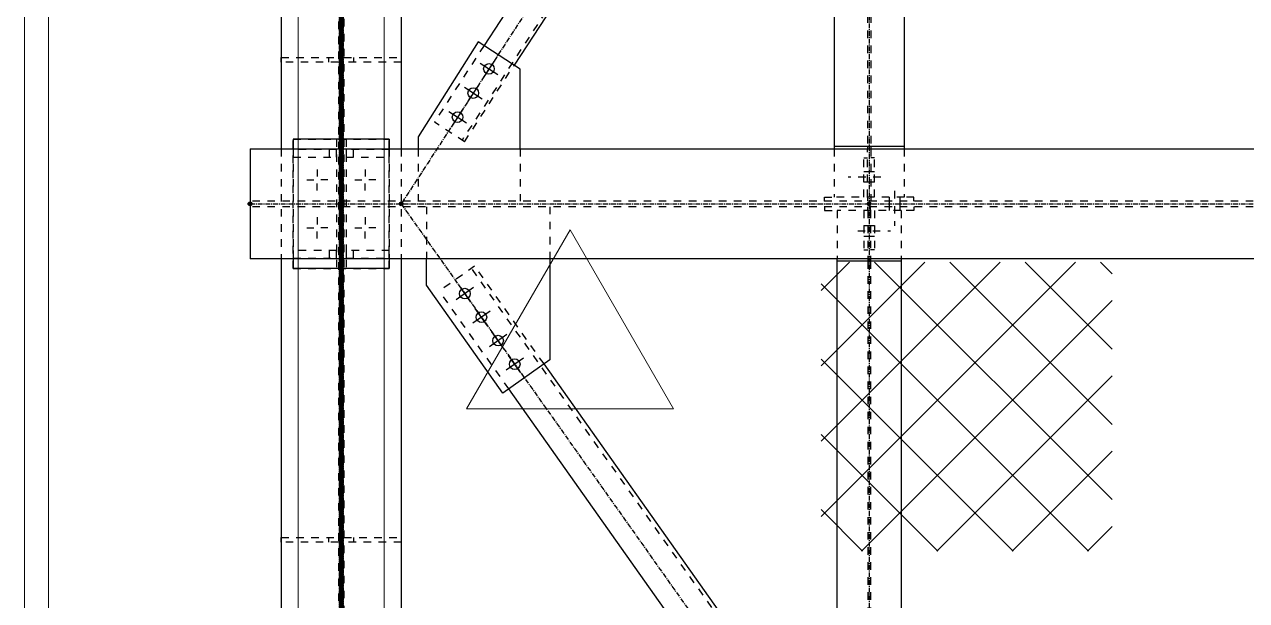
# Model space of a CAD drawing. Header units: inches. Extents: x 209270 to 234360, y -180214 to -150194.
# Drawn here: x 216352 to 218898, y -163990 to -162790 of the extents above; entities that cross this region are included whole.
import ezdxf

# ---------------------------------------------------------------- set-up
doc = ezdxf.new("R2010")
doc.units = ezdxf.units.IN
doc.header["$LTSCALE"] = 10
doc.header["$MEASUREMENT"] = 0
for name, pattern in [('CENTER', [2, 1.25, -0.25, 0.25, -0.25]), ('DXK_LINE_DOT2', [3.9198, 1.9599, -1.9599]), ('DXK_LINE_DOT5', [7.8785, 2.979, -0.9799, 0.9799, -0.9799, 0.9799, -0.9799]), ('HIDDEN', [0.375, 0.25, -0.125]), ('PHANTOM', [2.5, 1.25, -0.25, 0.25, -0.25, 0.25, -0.25])]:
    doc.linetypes.add(name, pattern=pattern)
doc.layers.get('0').update_dxf_attribs({"color": 1})
for name, color, linetype in [('_BLUE_0', 5, 'Continuous'), ('_BLUE_1', 5, 'Continuous'), ('_BLUE_2', 5, 'Continuous'), ('_BLUE_4', 5, 'Continuous')]:
    doc.layers.add(name, color=color, linetype=linetype)
for name, color, linetype, lineweight in [('CEN', 1, 'CENTER', 9), ('handrail', 1, 'FENCELINE1', 9), ('HIDDEN', 1, 'HIDDEN', 9), ('MAIN OBJECT', 1, 'Continuous', 18), ('PANTHOM', 1, 'PHANTOM', 0), ('REV-C', 1, 'Continuous', 18), ('Sheeting', 1, 'Continuous', 0)]:
    doc.layers.add(name, color=color, linetype=linetype, lineweight=lineweight)
doc.linetypes.add('FENCELINE1', pattern='A,0.25,-0.1,[133,arial.ttf,S=0.1,R=0,X=-0.1,Y=0],-0.1,1', length=1.45)

# ---------------------------------------------------------------- blocks, each defined once
blk = doc.blocks.new('A$Ca106b763')
at = {"layer": 'REV-C'}
blk.add_lwpolyline([(0, 373.2), (-215.5, 0), (215.5, 0)], close=True, dxfattribs=at)
blk = doc.blocks.new('MECH_DRAWING')
at = {"layer": 'PANTHOM'}
h = blk.add_hatch(dxfattribs=at)
h.set_pattern_fill('ANSI37', color=256, scale=887.309452, angle=-180)
h.set_pattern_definition([(225, (321856.98, 2107461.77), (78.4278163, -78.4278163), []), (315, (321856.98, 2107461.77), (78.4278163, 78.4278163), [])])
h.paths.add_polyline_path([(218618.2, -163887.1), (218618.2, -163284.9), (218011.6, -163284.9), (218011.6, -163887.1)])
at = {"layer": 'CEN', "elevation": 0.8}
blk.add_lwpolyline([(217011.9, -155263.7), (228511.9, -155263.7), (228511.9, -165263.7), (217011.9, -165263.7)], close=True, dxfattribs=at)
at = {"layer": 'handrail', "const_width": 10}
blk.add_lwpolyline([(217011.9, -157988.4), (217011.9, -165263.7), (228511.9, -165263.7), (228511.9, -163968.7)], dxfattribs=at)
at = {"layer": 'HIDDEN', "elevation": 0.8}
blk.add_lwpolyline([(217007.5, -165259.3), (217007.5, -155268.1), (217016.3, -155268.1), (217016.3, -165259.3)], close=True, dxfattribs=at)
at = {"layer": 'MAIN OBJECT', "elevation": 0.8}
blk.add_lwpolyline([(216922.5, -165259.3), (216922.5, -155268.1), (217101.3, -155268.1), (217101.3, -165259.3)], close=True, dxfattribs=at)
at = {"layer": 'Sheeting'}
for points in [[(216351.9, -154713.7), (229171.9, -154713.7), (229171.9, -165813.7), (216351.9, -165813.7)], [(216401.9, -154763.7), (229121.9, -154763.7), (229121.9, -165763.7), (216401.9, -165763.7)]]:
    blk.add_lwpolyline(points, close=True, dxfattribs=at)
at = {"layer": 'REV-C'}
blk.add_blockref('A$Ca106b763', (217488.6, -163591), dxfattribs=at)
blk = doc.blocks.new('GridLine-116860372-116902 - 114867')
at = {"layer": '_BLUE_2', "linetype": 'DXK_LINE_DOT5'}
blk.add_line((9575.6, 12454.5), (9575.6, 27661.7), dxfattribs=at)
blk = doc.blocks.new('GridLine-116860372-154897 - 114867')
at = {"layer": '_BLUE_2', "linetype": 'DXK_LINE_DOT5'}
blk.add_line((9575.6, 10927.9), (9575.6, 14695.8), dxfattribs=at)
blk = doc.blocks.new('Part-116860372-157464 - 114867')
at = {"layer": '_BLUE_1', "linetype": 'DXK_LINE_DOT2'}
for p, q in [((9583.1, 14452.1), (9731.8, 14452.1)), ((9608.1, 14439.6), (9608.1, 14452.1)), ((9731.8, 14452.1), (9731.8, 14439.6)), ((9731.8, 14439.6), (9583.1, 14439.6))]:
    blk.add_line(p, q, dxfattribs=at)
blk = doc.blocks.new('Part-116860372-114981 - 114867')
at = {"layer": '_BLUE_4', "linetype": 'Continuous'}
blk.add_hatch(color=256, dxfattribs=at).paths.add_polyline_path([(9338.1, 15315.8, -1), (9338.1, 15325.8, -1)])
at = {"layer": '_BLUE_1', "linetype": 'DXK_LINE_DOT2'}
for p, q in [((20025.6, 15328.3), (9338.1, 15328.3)), ((20025.6, 15313.4), (9338.1, 15313.4))]:
    blk.add_line(p, q, dxfattribs=at)
at = {"layer": '_BLUE_2', "linetype": 'Continuous'}
for p, q in [((9338.1, 15464), (9338.1, 15177.7)), ((9338.1, 15464), (17066.8, 15464)), ((20044.3, 15177.7), (9338.1, 15177.7))]:
    blk.add_line(p, q, dxfattribs=at)
at = {"layer": '_BLUE_4', "linetype": 'CENTER'}
blk.add_line((9338.1, 15320.8), (20200.6, 15320.8), dxfattribs=at)
at = {"layer": '_BLUE_4', "linetype": 'Continuous'}
blk.add_circle((9338.1, 15320.8), 5, dxfattribs=at)
blk = doc.blocks.new('Part-116860372-114982 - 114867')
at = {"layer": '_BLUE_4', "linetype": 'Continuous'}
blk.add_hatch(color=256, dxfattribs=at).paths.add_polyline_path([(10950.6, 15315.8, -1), (10950.6, 15325.8, -1)])
at = {"layer": '_BLUE_1', "linetype": 'DXK_LINE_DOT2'}
for p, q in [((10946.6, 18908.3), (10946.6, 15470.2)), ((10954.5, 18908.3), (10954.5, 15470.2)), ((10859.1, 15464), (10859.1, 15338.3)), ((10946.6, 15338.3), (10946.6, 15464)), ((10954.5, 15464), (10954.5, 15338.3)), ((11042.1, 15464), (11042.1, 15338.3)), ((11042.1, 15338.3), (10859.1, 15338.3))]:
    blk.add_line(p, q, dxfattribs=at)
at = {"layer": '_BLUE_2', "linetype": 'Continuous'}
for p, q in [((10859.1, 18914.6), (10859.1, 15464)), ((11042.1, 18914.6), (11042.1, 15464)), ((11042.1, 15470.2), (10859.1, 15470.2)), ((10946.6, 15470.2), (10946.6, 15464)), ((10954.5, 15470.2), (10954.5, 15464))]:
    blk.add_line(p, q, dxfattribs=at)
at = {"layer": '_BLUE_4', "linetype": 'CENTER'}
blk.add_line((10950.6, 19070.8), (10950.6, 15320.8), dxfattribs=at)
at = {"layer": '_BLUE_4', "linetype": 'Continuous'}
blk.add_circle((10950.6, 15320.8), 5, dxfattribs=at)
blk = doc.blocks.new('Part-116860372-114992 - 114867')
at = {"layer": '_BLUE_4', "linetype": 'Continuous'}
for points in [[(10950.6, 15315.8, -1), (10950.6, 15325.8, -1)], [(10950.6, 13815.8, -1), (10950.6, 13825.8, -1)]]:
    blk.add_hatch(color=256, dxfattribs=at).paths.add_polyline_path(points)
at = {"layer": '_BLUE_1', "linetype": 'DXK_LINE_DOT2'}
for p, q in [((11033.8, 15303.4), (10867.3, 15303.4)), ((10867.3, 15303.4), (10867.3, 15177.7)), ((10947, 15303.4), (10947, 15177.7)), ((10954.1, 15303.4), (10954.1, 15177.7)), ((11033.8, 15303.4), (11033.8, 15177.7)), ((10947, 15171.5), (10947, 13910.3)), ((10954.1, 15171.5), (10954.1, 13910.3)), ((10947, 13904.1), (10947, 13834.4)), ((10954.1, 13904.1), (10954.1, 13834.4)), ((10954.1, 13834.4), (10947, 13834.4))]:
    blk.add_line(p, q, dxfattribs=at)
at = {"layer": '_BLUE_2', "linetype": 'Continuous'}
for p, q in [((10867.3, 13910.3), (10867.3, 15177.7)), ((11033.8, 15171.5), (10867.3, 15171.5)), ((10947, 15177.7), (10947, 15171.5)), ((10954.1, 15177.7), (10954.1, 15171.5)), ((11033.8, 15177.7), (11033.8, 13910.3)), ((11033.8, 13910.3), (10867.3, 13910.3)), ((10947, 13910.3), (10947, 13904.1)), ((10954.1, 13910.3), (10954.1, 13904.1))]:
    blk.add_line(p, q, dxfattribs=at)
at = {"layer": '_BLUE_4', "linetype": 'CENTER'}
blk.add_line((10950.6, 15320.8), (10950.6, 13820.8), dxfattribs=at)
at = {"layer": '_BLUE_4', "linetype": 'Continuous'}
for centre in [(10950.6, 15320.8), (10950.6, 13820.8)]:
    blk.add_circle(centre, 5, dxfattribs=at)
blk = doc.blocks.new('Part-116860372-115434 - 114867')
at = {"layer": '_BLUE_1', "linetype": 'DXK_LINE_DOT2'}
for p, q in [((10964.5, 15440.8), (10954.5, 15440.8)), ((10964.5, 15338.3), (10964.5, 15440.8)), ((10954.5, 15338.3), (10954.5, 15328.3)), ((11067, 15338.3), (11042.1, 15338.3)), ((11067, 15328.3), (11067, 15338.3))]:
    blk.add_line(p, q, dxfattribs=at)
blk = doc.blocks.new('Part-116860372-115078 - 114867')
at = {"layer": '_BLUE_4', "linetype": 'Continuous'}
for points in [[(10950.6, 17190.8, -1), (10950.6, 17200.8, -1)], [(9731.8, 15315.8, -1), (9731.8, 15325.8, -1)]]:
    blk.add_hatch(color=256, dxfattribs=at).paths.add_polyline_path(points)
at = {"layer": '_BLUE_1', "linetype": 'DXK_LINE_DOT2'}
for p, q in [((10761.7, 16985.6), (10632.3, 16786.4)), ((10761.7, 16985.6), (10840.3, 16934.5)), ((10834, 16938.6), (9890.4, 15486.8)), ((10840.3, 16934.5), (10710.9, 16735.3)), ((9947.5, 15732.9), (9818.1, 15533.8)), ((9896.7, 15482.7), (10026.1, 15681.8)), ((9896.7, 15482.7), (9818.1, 15533.8))]:
    blk.add_line(p, q, dxfattribs=at)
at = {"layer": '_BLUE_2', "linetype": 'Continuous'}
for p, q in [((10632.3, 16786.4), (9947.5, 15732.9)), ((10710.9, 16735.3), (10026.1, 15681.8))]:
    blk.add_line(p, q, dxfattribs=at)
at = {"layer": '_BLUE_4', "linetype": 'CENTER'}
blk.add_line((10950.6, 17195.8), (9731.8, 15320.8), dxfattribs=at)
at = {"layer": '_BLUE_4', "linetype": 'Continuous'}
for centre in [(10950.6, 17195.8), (9731.8, 15320.8)]:
    blk.add_circle(centre, 5, dxfattribs=at)
blk = doc.blocks.new('Part-116860372-115111 - 114867')
at = {"layer": '_BLUE_4', "linetype": 'Continuous'}
for points in [[(9731.8, 15315.8, -1), (9731.8, 15325.8, -1)], [(10794.3, 13815.8, -1), (10794.3, 13825.8, -1)]]:
    blk.add_hatch(color=256, dxfattribs=at).paths.add_polyline_path(points)
at = {"layer": '_BLUE_1', "linetype": 'DXK_LINE_DOT2'}
for p, q in [((9923.1, 15159), (9831.3, 15093.9)), ((10744.4, 13982.1), (9914.9, 15153.2)), ((10103.7, 14904), (9923.1, 15159)), ((10011.9, 14838.9), (9831.3, 15093.9)), ((10752.6, 13987.9), (10572, 14242.9)), ((10660.8, 13922.8), (10480.2, 14177.8)), ((10752.6, 13987.9), (10660.8, 13922.8))]:
    blk.add_line(p, q, dxfattribs=at)
at = {"layer": '_BLUE_2', "linetype": 'Continuous'}
for p, q in [((10572, 14242.9), (10103.7, 14904)), ((10480.2, 14177.8), (10011.9, 14838.9))]:
    blk.add_line(p, q, dxfattribs=at)
at = {"layer": '_BLUE_4', "linetype": 'CENTER'}
blk.add_line((9731.8, 15320.8), (10794.3, 13820.8), dxfattribs=at)
at = {"layer": '_BLUE_4', "linetype": 'Continuous'}
for centre in [(9731.8, 15320.8), (10794.3, 13820.8)]:
    blk.add_circle(centre, 5, dxfattribs=at)
blk = doc.blocks.new('Part-116860372-115247 - 114867')
at = {"layer": '_BLUE_1', "linetype": 'DXK_LINE_DOT2'}
for p, q in [((10834.5, 15313.4), (10834.5, 15303.4)), ((10947, 15303.4), (10947, 15313.4)), ((10834.5, 15303.4), (10867.3, 15303.4)), ((10937, 15303.4), (10937, 15200.9)), ((10937, 15200.9), (10947, 15200.9))]:
    blk.add_line(p, q, dxfattribs=at)
blk = doc.blocks.new('Part-116860372-115246 - 114867')
at = {"layer": '_BLUE_1', "linetype": 'DXK_LINE_DOT2'}
for p, q in [((10954.1, 15303.4), (10954.1, 15313.4)), ((11066.6, 15313.4), (11066.6, 15303.4)), ((10964.1, 15303.4), (10964.1, 15200.9)), ((11066.6, 15303.4), (11033.8, 15303.4)), ((10964.1, 15200.9), (10954.1, 15200.9))]:
    blk.add_line(p, q, dxfattribs=at)
blk = doc.blocks.new('Bolt-116860372-115248 - 114867')
at = {"layer": '_BLUE_1', "linetype": 'DXK_LINE_DOT2'}
for p, q in [((10920.8, 15250.9), (11005.8, 15250.9)), ((10937, 15264.6), (10947, 15264.6)), ((10947, 15264.6), (10954.1, 15264.6)), ((10954.1, 15264.6), (10964.1, 15264.6)), ((10937, 15237.1), (10947, 15237.1)), ((10947, 15237.1), (10954.1, 15237.1)), ((10954.1, 15237.1), (10964.1, 15237.1))]:
    blk.add_line(p, q, dxfattribs=at)
blk = doc.blocks.new('Bolt-116860372-115289 - 114867')
at = {"layer": '_BLUE_1', "linetype": 'DXK_LINE_DOT2'}
for p, q in [((11016.6, 15354.5), (11016.6, 15263.3)), ((11002.9, 15338.3), (11002.9, 15328.3)), ((11002.9, 15328.3), (11002.9, 15313.4)), ((11002.9, 15313.4), (11002.9, 15303.4)), ((11030.4, 15338.3), (11030.4, 15328.3)), ((11030.4, 15328.3), (11030.4, 15313.4)), ((11030.4, 15313.4), (11030.4, 15303.4))]:
    blk.add_line(p, q, dxfattribs=at)
blk = doc.blocks.new('Part-116860372-157362 - 114867')
at = {"layer": '_BLUE_1', "linetype": 'DXK_LINE_DOT2'}
for p, q in [((9450.6, 15464), (9450.6, 15177.7)), ((9700.6, 15464), (9700.6, 15177.7))]:
    blk.add_line(p, q, dxfattribs=at)
at = {"layer": '_BLUE_2', "linetype": 'Continuous'}
for p, q in [((9450.6, 15489), (9450.6, 15464)), ((9700.6, 15489), (9450.6, 15489)), ((9700.6, 15489), (9700.6, 15464)), ((9450.6, 15177.7), (9450.6, 15152.7)), ((9700.6, 15152.7), (9450.6, 15152.7)), ((9700.6, 15177.7), (9700.6, 15152.7))]:
    blk.add_line(p, q, dxfattribs=at)
blk = doc.blocks.new('Bolt-116860372-116305 - 114867')
at = {"layer": '_BLUE_2', "linetype": 'Continuous'}
for p, q in [((9919.8, 15103), (9874.9, 15071.2)), ((9913.3, 15064.7), (9881.5, 15109.6)), ((9963.2, 15041.8), (9918.3, 15010)), ((9956.6, 15003.5), (9924.8, 15048.4)), ((10006.5, 14980.6), (9961.6, 14948.8)), ((10000, 14942.3), (9968.2, 14987.2)), ((10049.9, 14919.4), (10005, 14887.6)), ((10043.3, 14881.1), (10011.5, 14926))]:
    blk.add_line(p, q, dxfattribs=at)
for centre in [(9897.4, 15087.1), (9940.7, 15025.9), (9984.1, 14964.7), (10027.4, 14903.5)]:
    blk.add_circle(centre, 13.8, dxfattribs=at)
blk = doc.blocks.new('Part-116860372-115433 - 114867')
at = {"layer": '_BLUE_1', "linetype": 'DXK_LINE_DOT2'}
for p, q in [((10936.6, 15338.3), (10936.6, 15440.8)), ((10936.6, 15440.8), (10946.6, 15440.8)), ((10834.1, 15328.3), (10834.1, 15338.3)), ((10834.1, 15338.3), (10859.1, 15338.3)), ((10946.6, 15338.3), (10946.6, 15328.3))]:
    blk.add_line(p, q, dxfattribs=at)
blk = doc.blocks.new('Bolt-116860372-115435 - 114867')
at = {"layer": '_BLUE_1', "linetype": 'DXK_LINE_DOT2'}
for p, q in [((10980.8, 15390.8), (10895.8, 15390.8)), ((10946.6, 15404.5), (10936.6, 15404.5)), ((10946.6, 15377), (10936.6, 15377)), ((10954.5, 15404.5), (10946.6, 15404.5)), ((10954.5, 15377), (10946.6, 15377)), ((10964.5, 15404.5), (10954.5, 15404.5)), ((10964.5, 15377), (10954.5, 15377))]:
    blk.add_line(p, q, dxfattribs=at)
blk = doc.blocks.new('Part-116860372-157462 - 114867')
at = {"layer": '_BLUE_1', "linetype": 'DXK_LINE_DOT2'}
for p, q in [((9583.1, 15702.1), (9731.8, 15702.1)), ((9608.1, 15689.6), (9608.1, 15702.1)), ((9731.8, 15702.1), (9731.8, 15689.6)), ((9731.8, 15689.6), (9583.1, 15689.6))]:
    blk.add_line(p, q, dxfattribs=at)
blk = doc.blocks.new('Part-116860372-116304 - 114867')
at = {"layer": '_BLUE_1', "linetype": 'DXK_LINE_DOT2'}
for p, q in [((9797.5, 15313.4), (9797.5, 15177.7)), ((10119, 15313.4), (10119, 15177.7))]:
    blk.add_line(p, q, dxfattribs=at)
at = {"layer": '_BLUE_2', "linetype": 'Continuous'}
for p, q in [((9797.5, 15109.2), (9797.5, 15177.7)), ((10119, 15177.7), (10119, 14914.8)), ((9996.6, 14828.1), (9797.5, 15109.2)), ((10119, 14914.8), (9996.6, 14828.1))]:
    blk.add_line(p, q, dxfattribs=at)
blk = doc.blocks.new('Part-116860372-116346 - 114867')
at = {"layer": '_BLUE_1', "linetype": 'DXK_LINE_DOT2'}
for p, q in [((9776.1, 15464), (9776.1, 15328.3)), ((10041.8, 15464), (10041.8, 15328.3))]:
    blk.add_line(p, q, dxfattribs=at)
at = {"layer": '_BLUE_2', "linetype": 'Continuous'}
for p, q in [((9931.8, 15743.2), (9776.1, 15495.6)), ((10041.8, 15671.6), (9931.8, 15743.2)), ((10041.8, 15464), (10041.8, 15671.6)), ((9776.1, 15495.6), (9776.1, 15464))]:
    blk.add_line(p, q, dxfattribs=at)
blk = doc.blocks.new('Bolt-116860372-116347 - 114867')
at = {"layer": '_BLUE_2', "linetype": 'Continuous'}
for p, q in [((9975.3, 15695.5), (9945.4, 15649.4)), ((9937.3, 15687.4), (9983.4, 15657.4)), ((9934.5, 15632.6), (9904.5, 15586.5)), ((9896.4, 15624.5), (9942.5, 15594.5)), ((9893.6, 15569.7), (9863.6, 15523.6)), ((9855.5, 15561.6), (9901.7, 15531.7))]:
    blk.add_line(p, q, dxfattribs=at)
for centre in [(9960.3, 15672.4), (9919.5, 15609.5), (9878.6, 15546.6)]:
    blk.add_circle(centre, 13.8, dxfattribs=at)
blk = doc.blocks.new('Part-116860372-157360 - 114867')
at = {"layer": '_BLUE_1', "linetype": 'DXK_LINE_DOT2'}
for p, q in [((9588.1, 15489), (9563.1, 15489)), ((9563.1, 15489), (9563.1, 15152.7)), ((9588.1, 15489), (9588.1, 15152.7)), ((9588.1, 15152.7), (9563.1, 15152.7))]:
    blk.add_line(p, q, dxfattribs=at)
blk = doc.blocks.new('Part-116860372-157361 - 114867')
at = {"layer": '_BLUE_1', "linetype": 'DXK_LINE_DOT2'}
for p, q in [((9563.1, 15462.1), (9450.6, 15462.1)), ((9450.6, 15462.1), (9450.6, 15442.1)), ((9450.6, 15442.1), (9563.1, 15442.1)), ((9544.3, 15462.1), (9544.3, 15442.1)), ((9563.1, 15442.1), (9563.1, 15462.1))]:
    blk.add_line(p, q, dxfattribs=at)
blk = doc.blocks.new('Part-116860372-157363 - 114867')
at = {"layer": '_BLUE_1', "linetype": 'DXK_LINE_DOT2'}
for p, q in [((9563.1, 15199.6), (9450.6, 15199.6)), ((9450.6, 15199.6), (9450.6, 15179.6)), ((9544.3, 15199.6), (9544.3, 15179.6)), ((9563.1, 15179.6), (9563.1, 15199.6)), ((9450.6, 15179.6), (9563.1, 15179.6))]:
    blk.add_line(p, q, dxfattribs=at)
blk = doc.blocks.new('Part-116860372-157364 - 114867')
at = {"layer": '_BLUE_1', "linetype": 'DXK_LINE_DOT2'}
for p, q in [((9700.6, 15462.1), (9588.1, 15462.1)), ((9588.1, 15462.1), (9588.1, 15442.1)), ((9588.1, 15442.1), (9700.6, 15442.1)), ((9606.8, 15462.1), (9606.8, 15442.1)), ((9700.6, 15442.1), (9700.6, 15462.1))]:
    blk.add_line(p, q, dxfattribs=at)
blk = doc.blocks.new('Part-116860372-157365 - 114867')
at = {"layer": '_BLUE_1', "linetype": 'DXK_LINE_DOT2'}
for p, q in [((9700.6, 15199.6), (9588.1, 15199.6)), ((9588.1, 15199.6), (9588.1, 15179.6)), ((9606.8, 15199.6), (9606.8, 15179.6)), ((9700.6, 15179.6), (9700.6, 15199.6)), ((9588.1, 15179.6), (9700.6, 15179.6))]:
    blk.add_line(p, q, dxfattribs=at)
blk = doc.blocks.new('Part-116860372-157432 - 114867')
at = {"layer": '_BLUE_1', "linetype": 'DXK_LINE_DOT2'}
for p, q in [((9568.1, 20930.8), (9568.1, 12960.8)), ((9583.1, 12960.8), (9583.1, 20930.8))]:
    blk.add_line(p, q, dxfattribs=at)
blk = doc.blocks.new('Part-116860372-157433 - 114867')
at = {"layer": '_BLUE_1', "linetype": 'DXK_LINE_DOT2'}
for p, q in [((9419.3, 15464), (9419.3, 15177.7)), ((9731.8, 15464), (9731.8, 15177.7))]:
    blk.add_line(p, q, dxfattribs=at)
at = {"layer": '_BLUE_2', "linetype": 'Continuous'}
for p, q in [((9419.3, 15833.3), (9419.3, 15464)), ((9731.8, 15833.3), (9731.8, 15464)), ((9419.3, 15177.7), (9419.3, 12960.8)), ((9731.8, 15177.7), (9731.8, 13904.1))]:
    blk.add_line(p, q, dxfattribs=at)
blk = doc.blocks.new('Part-116860372-157458 - 114867')
at = {"layer": '_BLUE_1', "linetype": 'DXK_LINE_DOT2'}
for p, q in [((9450.6, 15152.7), (9450.6, 15489)), ((9450.6, 15489), (9700.6, 15489)), ((9700.6, 15152.7), (9700.6, 15489)), ((9450.6, 15152.7), (9700.6, 15152.7))]:
    blk.add_line(p, q, dxfattribs=at)
blk = doc.blocks.new('Bolt-116860372-157459 - 114867')
at = {"layer": '_BLUE_2', "linetype": 'Continuous'}
for p, q in [((9513.1, 15410.8), (9513.1, 15392.5)), ((9638.1, 15410.8), (9638.1, 15392.5)), ((9485.6, 15383.3), (9503.9, 15383.3)), ((9513.1, 15355.8), (9513.1, 15374.2)), ((9540.6, 15383.3), (9522.2, 15383.3)), ((9610.6, 15383.3), (9628.9, 15383.3)), ((9638.1, 15355.8), (9638.1, 15374.1)), ((9665.6, 15383.3), (9647.2, 15383.3)), ((9513.1, 15285.8), (9513.1, 15267.5)), ((9638.1, 15285.8), (9638.1, 15267.5)), ((9485.6, 15258.3), (9503.9, 15258.3)), ((9513.1, 15230.8), (9513.1, 15249.2)), ((9540.6, 15258.3), (9522.2, 15258.3)), ((9610.6, 15258.3), (9628.9, 15258.3)), ((9638.1, 15230.8), (9638.1, 15249.1)), ((9665.6, 15258.3), (9647.2, 15258.3))]:
    blk.add_line(p, q, dxfattribs=at)
blk = doc.blocks.new('Part-116860372-157463 - 114867')
at = {"layer": '_BLUE_1', "linetype": 'DXK_LINE_DOT2'}
for p, q in [((9419.3, 15689.6), (9419.3, 15702.1)), ((9419.3, 15702.1), (9568.1, 15702.1)), ((9543.1, 15689.6), (9543.1, 15702.1)), ((9568.1, 15689.6), (9419.3, 15689.6))]:
    blk.add_line(p, q, dxfattribs=at)
blk = doc.blocks.new('Part-116860372-157465 - 114867')
at = {"layer": '_BLUE_1', "linetype": 'DXK_LINE_DOT2'}
for p, q in [((9419.3, 14439.6), (9419.3, 14452.1)), ((9419.3, 14452.1), (9568.1, 14452.1)), ((9543.1, 14439.6), (9543.1, 14452.1)), ((9568.1, 14439.6), (9419.3, 14439.6))]:
    blk.add_line(p, q, dxfattribs=at)
blk = doc.blocks.new('STR_DRAWING')
at = {"layer": '_BLUE_0', "xscale": 0.8, "yscale": 0.8, "zscale": 0.8}
for name in ['GridLine-116860372-116902 - 114867', 'Part-116860372-157433 - 114867', 'Part-116860372-157432 - 114867', 'Part-116860372-114982 - 114867', 'Part-116860372-115078 - 114867', 'Part-116860372-116346 - 114867', 'Part-116860372-157463 - 114867', 'Part-116860372-157462 - 114867', 'Bolt-116860372-116347 - 114867', 'Part-116860372-157362 - 114867', 'Part-116860372-157458 - 114867', 'Part-116860372-157360 - 114867', 'Part-116860372-114981 - 114867', 'Part-116860372-157361 - 114867', 'Part-116860372-157364 - 114867', 'Part-116860372-115433 - 114867', 'Part-116860372-115434 - 114867', 'Bolt-116860372-157459 - 114867', 'Bolt-116860372-115435 - 114867', 'Bolt-116860372-115289 - 114867', 'Part-116860372-115111 - 114867', 'Part-116860372-116304 - 114867', 'Part-116860372-115247 - 114867', 'Part-116860372-114992 - 114867', 'Part-116860372-115246 - 114867', 'Bolt-116860372-115248 - 114867', 'Part-116860372-157363 - 114867', 'Part-116860372-157365 - 114867', 'Bolt-116860372-116305 - 114867', 'GridLine-116860372-154897 - 114867', 'Part-116860372-157465 - 114867', 'Part-116860372-157464 - 114867']:
    blk.add_blockref(name, (971.5, 4264.2), dxfattribs=at)

msp = doc.modelspace()

# ---------------------------------------------------------------- block references
msp.add_blockref('MECH_DRAWING', (0, 0))
at = {"xscale": 0.9999999999078191, "yscale": 1.0000000000951985}
msp.add_blockref('STR_DRAWING', (208379.9, -179684.5), dxfattribs=at)

doc.saveas('drawing.dxf')
